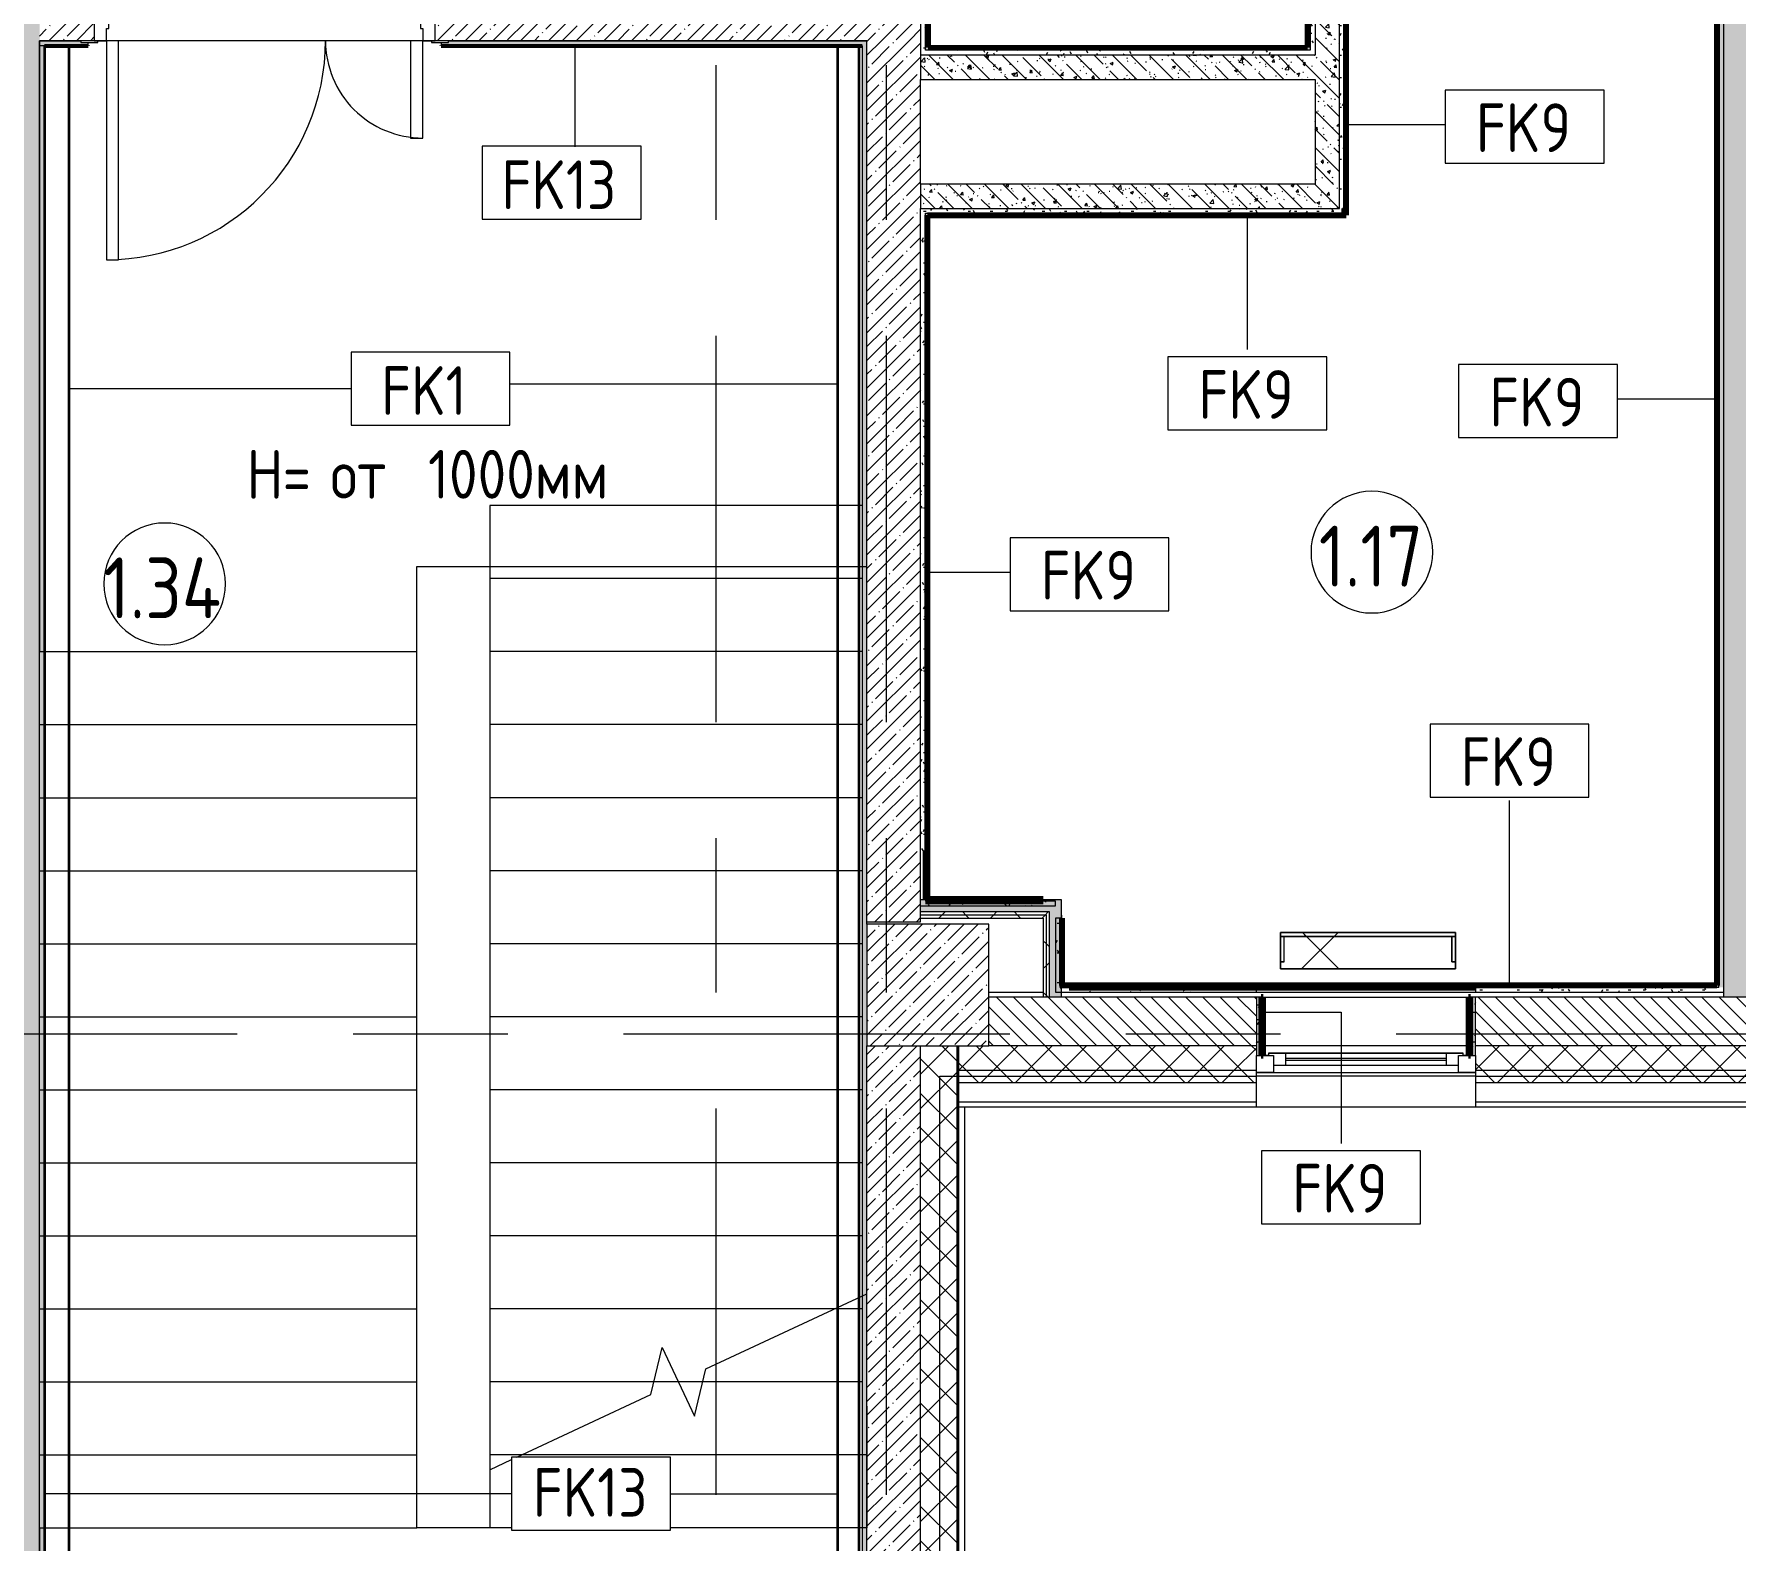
# Model space of a CAD drawing. Header units: millimetres. Extents: x 35144 to 233944, y -8553 to 29000.
# Drawn here: x 72057 to 79050, y 1516 to 7707 of the extents above; entities that cross this region are included whole.
import ezdxf

# ---------------------------------------------------------------- set-up
doc = ezdxf.new("R2010")
doc.units = ezdxf.units.MM
doc.linetypes.add('Осевая', pattern=[3175, 635, -476.25, 1587.5, -476.25])
for name, color, linetype, lineweight in [('A-AREA-IDEN', 7, 'Continuous', 9), ('A-DETL', 7, 'Continuous', 9), ('A-DETL-1', 7, 'Continuous', 35), ('A-DOOR', 7, 'Continuous', 9), ('A-DOOR-1', 7, 'Continuous', 13), ('A-DOOR-FRAM', 7, 'Continuous', 13), ('A-GLAZ', 7, 'Continuous', 9), ('A-GLAZ-1', 7, 'Continuous', 13), ('A-WALL', 7, 'Continuous', 9), ('A-WALL-IDEN', 7, 'Continuous', 9), ('I-WALL', 7, 'Continuous', 9), ('S-COLS', 7, 'Continuous', 9), ('S-STRS-1', 7, 'Continuous', 9), ('S-STRS-MBND', 7, 'Continuous', 9), ('Знаки', 7, 'Continuous', 9), ('Оси-2', 7, 'Осевая', 9)]:
    doc.layers.add(name, color=color, linetype=linetype, lineweight=lineweight)
for name, color, linetype, lineweight, true_color in [('A-WALL-1', 7, 'Continuous', 9, 0xc0c0c0), ('A-WALL-4', 7, 'Continuous', 9, 0x73b588), ('A-WALL-5', 5, 'Continuous', 9, 0x0000ff), ('G-ANNO-TEXT-1', 7, 'Continuous', 9, 0x3c3c3c), ('I-WALL-1', 7, 'Continuous', 9, 0x73b588), ('I-WALL-10', 7, 'Continuous', 50, 0x73b588), ('I-WALL-11', 5, 'Continuous', 53, 0x0000ff), ('I-WALL-24', 7, 'Continuous', 70, 0x3f92ba), ('I-WALL-4', 7, 'Continuous', 9, 0x3f92ba), ('I-WALL-6', 7, 'Continuous', 9, 0xc0c0c0), ('I-WALL-9', 7, 'Continuous', 80, 0x73b588), ('S-WALL-ANLY', 7, 'Continuous', 13, 0x008040), ('S-WALL-ANLY-1', 7, 'Continuous', 5, 0x008040), ('Знаки-1', 9, 'Continuous', 9, 0x808080), ('Знаки-11', 7, 'Continuous', 9, 0xf7f7f7), ('Знаки-12', 7, 'Continuous', 9, 0xdfdfdf), ('Знаки-13', 7, 'Continuous', 9, 0xfdfdfd)]:
    doc.layers.add(name, color=color, linetype=linetype, lineweight=lineweight, true_color=true_color)
doc.styles.add('GOST Common', font='GOST_Common.ttf', dxfattribs={"width": 0.9, "height": 200})
doc.styles.add('GOST Common_1', font='GOST_Common.ttf', dxfattribs={"width": 0.9, "height": 250})
pattern_1 = [(45, (0, 0), (-57.02463, 57.02463), []), (45, (57.025, 0), (-57.02463, 57.02463), [100.806, -20.161, 3.353, -16.808])]
pattern_2 = [(45, (0, 0), (-70.71068, 70.71068), []), (135, (0, 0), (-70.71068, -70.71068), [])]
pattern_3 = [(135, (0, 0), (-75.43415, -75.43415), [106.68, -17.78, 3.556, -17.78]), (135, (0, 75.39), (-75.43415, -75.43415), []), (50, (0, 0), (127.52922, -11.15758), [13.335, -146.685]), (355, (0, 0), (-24.66966, 133.74002), [10.668, -117.348]), (100.451, (10.63, -0.93), (102.85973, 122.58178), [11.333, -124.663]), (46.184, (0, 35.56), (189.75516, -29.43036), [20.002, -220.027]), (96.636, (15.81, 33.1), (166.1822, 173.1996), [17, -186.995]), (351.184, (0, 35.56), (166.18393, 173.19757), [16.002, -176.022]), (21, (17.78, 26.67), (106.13027, -71.58603), [13.335, -146.685]), (326, (17.78, 26.67), (43.26188, 128.93175), [10.668, -117.348]), (71.451, (26.62, 20.7), (149.39198, 57.34505), [11.333, -124.663]), (37.5, (0, 0), (2.162228, 59.188357), [3.353, -112.573, 3.353, -115.773, -117.793]), (37.5, (0, 0), (2.162228, 59.188357), [-235.052, 3.353, -114.44]), (7.5, (0, 0), (46.773857, 70.12615), [3.353, -64.567, 3.353, -109.906, -44.894]), (7.5, (0, 0), (46.773857, 70.12615), [-181.178, 3.353, -41.542]), (327.5, (-39.65, 0), (94.91367, -4.010093), [3.353, -41.097, 3.353, -135.331, -184.023]), (327.5, (-39.65, 0), (94.91367, -4.010093), [-183.134, 3.353, -180.67]), (317.5, (-57.43, 0), (103.69057, 17.79882), [3.353, -54.432, 3.353, -88.748, -130.683]), (317.5, (-57.43, 0), (103.69057, 17.79882), [-149.885, 3.353, -127.33])]
pattern_4 = [(0, (0, 0), (121.92, 30.48), [10.058, -81.382, 10.058, -81.382, -487.68]), (0, (0, 0), (121.92, 30.48), [-182.88, 10.058, -172.822, 10.058, -81.382, -213.36]), (0, (0, 0), (121.92, 30.48), [-457.2, 10.058, -50.902, 10.058, -142.342]), (120, (45.72, 15.24), (-87.356454, 90.345817), [10.058, -81.382, 10.058, -81.382, -487.68]), (120, (45.72, 15.24), (-87.356454, 90.345817), [-182.88, 10.058, -172.822, 10.058, -81.382, -213.36]), (120, (45.72, 15.24), (-87.356454, 90.345817), [-457.2, 10.058, -50.902, 10.058, -142.342]), (240, (60.96, 76.2), (-34.563546, -120.825817), [10.058, -81.382, 10.058, -81.382, -487.68]), (240, (60.96, 76.2), (-34.563546, -120.825817), [-182.88, 10.058, -172.822, 10.058, -81.382, -213.36]), (240, (60.96, 76.2), (-34.563546, -120.825817), [-457.2, 10.058, -50.902, 10.058, -142.342])]
pattern_5 = [(45, (0, 0), (-106.06602, 106.06602), []), (135, (0, 0), (-106.06602, -106.06602), [])]
pattern_6 = [(225, (78928.74, 3836), (353.5534, -353.5534), []), (315, (78928.74, 3836), (353.5534, 353.5534), [])]

# ---------------------------------------------------------------- blocks, each defined once
blk = doc.blocks.new('BSC_Колонна _Прямоугольная - 500х500-V11-План отделки стен 1 этажа в осях 17-23')
at = {"layer": 'S-COLS'}
h = blk.add_hatch(dxfattribs=at)
h.set_pattern_fill('FP_13', color=256, style=0, pattern_type=2)
h.set_pattern_definition([(45, (-75730, -3800), (-57.02463, 57.02463), []), (45, (-75672.975, -3800), (-57.02463, 57.02463), [100.806, -20.161, 3.353, -16.808])])
h.paths.add_polyline_path([(-250, -250), (250, -250), (250, 250), (-250, 250), (-250, -171.2)])
for p, q in [((250, 250), (-250, 250)), ((-250, 250), (-250, -250)), ((250, -250), (250, 250)), ((-250, -250), (250, -250))]:
    blk.add_line(p, q, dxfattribs=at)
blk = doc.blocks.new('110_Дверь_СКБ_2Ст - Д-1_л_Лестничная клетка EIS60 2-32142534-План отделки стен 1 этажа в осях 17-23')
at = {"layer": 'A-DOOR'}
for centre, radius, start, end in [((662.5, 110), 900, 90, 180), ((-637.5, 110), 400, 360, 90)]:
    blk.add_arc(centre, radius, start, end, dxfattribs=at)
at = {"layer": 'A-DOOR-1'}
for p, q in [((662.5, 1010), (612.5, 1010)), ((612.5, 1010), (612.5, 110)), ((662.5, 110), (662.5, 1010)), ((-637.5, 510), (-637.5, 110)), ((-587.5, 510), (-637.5, 510)), ((-587.5, 110), (-587.5, 510)), ((-637.5, 110), (-587.5, 110)), ((612.5, 110), (662.5, 110))]:
    blk.add_line(p, q, dxfattribs=at)
at = {"layer": 'A-DOOR-FRAM'}
for p, q in [((-672.5, 118), (-742.5, 118)), ((-742.5, 118), (-742.5, 110)), ((-742.5, 110), (-672.5, 110)), ((-637.5, 110), (-687.5, 110)), ((-687.5, 110), (-687.5, 30)), ((-672.5, 110), (-672.5, 118)), ((-637.5, 60), (-637.5, 110)), ((662.5, 110), (662.5, 60)), ((712.5, 110), (662.5, 110)), ((767.5, 118), (697.5, 118)), ((697.5, 118), (697.5, 110)), ((697.5, 110), (767.5, 110)), ((712.5, 30), (712.5, 110)), ((767.5, 110), (767.5, 118)), ((-687.5, 30), (-627.5, 30)), ((-672.5, 30), (-687.5, 30)), ((-687.5, 30), (-687.5, -110)), ((-672.5, -110), (-672.5, 30)), ((-627.5, 60), (-637.5, 60)), ((-627.5, 30), (-627.5, 60)), ((662.5, 60), (652.5, 60)), ((652.5, 60), (652.5, 30)), ((652.5, 30), (712.5, 30)), ((712.5, 30), (697.5, 30)), ((697.5, 30), (697.5, -110)), ((712.5, -110), (712.5, 30)), ((-672.5, -110), (-742.5, -110)), ((-742.5, -110), (-742.5, -118)), ((-742.5, -118), (-672.5, -118)), ((-687.5, -110), (-672.5, -110)), ((-672.5, -118), (-672.5, -110)), ((697.5, -110), (712.5, -110)), ((767.5, -110), (697.5, -110)), ((697.5, -110), (697.5, -118)), ((697.5, -118), (767.5, -118)), ((767.5, -118), (767.5, -110))]:
    blk.add_line(p, q, dxfattribs=at)
blk = doc.blocks.new('120_Окно_СКБ_1Ст - 120_Окно_СКБ_1Ст 900х2500_h_-19906774-План отделки стен 1 этажа в осях 17-23')
at = {"layer": 'A-GLAZ'}
for p, q in [((450, -5), (-450, -5)), ((-330, -55), (330, -55)), ((330, -65), (-330, -65)), ((-422, -75), (-400, -75)), ((400, -75), (422, -75))]:
    blk.add_line(p, q, dxfattribs=at)
at = {"layer": 'A-GLAZ-1'}
for p, q in [((-450, -75), (-450, -5)), ((-450, -5), (-380, -5)), ((-380, -5), (-380, -75)), ((380, -35), (-380, -35)), ((-380, -35), (-380, -75)), ((-330, -85), (-330, -35)), ((330, -85), (330, -35)), ((380, -75), (380, -5)), ((380, -5), (450, -5)), ((380, -75), (380, -35)), ((450, -5), (450, -75)), ((-380, -75), (-450, -75)), ((-380, -75), (-400, -75)), ((-400, -75), (-400, -85)), ((-400, -85), (400, -85)), ((400, -85), (-400, -85)), ((450, -75), (380, -75)), ((400, -75), (380, -75)), ((400, -85), (400, -75))]:
    blk.add_line(p, q, dxfattribs=at)
blk = doc.blocks.new('Экран радиатора - Зашивка радиатора_ с перфорацией М5-33244793-План отделки стен 1 этажа в осях 17-23')
at = {"layer": 'Знаки'}
h = blk.add_hatch(dxfattribs=at)
h.set_pattern_fill('FP_88', color=256, style=0, pattern_type=2)
h.set_pattern_definition(pattern_6)
h.paths.add_polyline_path([(1750, -29.9), (1030, -29.9), (1030, -179.9), (1750, -179.9)])
h = blk.add_hatch(dxfattribs=at)
h.set_pattern_fill('FP_88', color=256, style=0, pattern_type=2)
h.set_pattern_definition(pattern_6)
h.paths.add_polyline_path([(1750, -163.9), (1030, -163.9), (1030, -179.9), (1750, -179.9)])
at = {"layer": 'Знаки-1'}
for p, q in [((1750, -29.9), (1030, -29.9)), ((1030, -29.9), (1030, -179.9)), ((1750, -179.9), (1750, -29.9)), ((1030, -179.9), (1750, -179.9))]:
    blk.add_line(p, q, dxfattribs=at)
at = {"layer": 'Знаки-11'}
for p, q in [((1045.6, -59.9), (1030, -59.9)), ((1030, -59.9), (1030, -163.9)), ((1045.6, -59.9), (1045.6, -163.9)), ((1750, -59.9), (1734.4, -59.9)), ((1734.4, -59.9), (1734.4, -163.9)), ((1750, -59.9), (1750, -163.9)), ((1030, -163.9), (1030, -179.9)), ((1030, -179.9), (1750, -179.9)), ((1734.4, -163.9), (1045.6, -163.9)), ((1750, -163.9), (1750, -179.9))]:
    blk.add_line(p, q, dxfattribs=at)
at = {"layer": 'Знаки-12'}
for p, q in [((1030, -179.9), (1030, -29.9)), ((1030, -29.9), (1750, -29.9)), ((1030, -59.9), (1045.6, -59.9)), ((1030, -59.9), (1030, -163.9)), ((1045.6, -163.9), (1045.6, -59.9)), ((1734.4, -59.9), (1750, -59.9)), ((1734.4, -59.9), (1734.4, -163.9)), ((1750, -29.9), (1750, -179.9)), ((1750, -163.9), (1750, -59.9)), ((1045.6, -163.9), (1030, -163.9)), ((1030, -163.9), (1750, -163.9)), ((1030, -163.9), (1030, -179.9)), ((1750, -179.9), (1030, -179.9)), ((1750, -179.9), (1030, -179.9)), ((1750, -163.9), (1734.4, -163.9)), ((1750, -179.9), (1750, -163.9))]:
    blk.add_line(p, q, dxfattribs=at)
at = {"layer": 'Знаки-13'}
for p, q in [((1030, -163.9), (1045.6, -163.9)), ((1045.6, -163.9), (1030, -163.9)), ((1734.4, -163.9), (1750, -163.9)), ((1750, -163.9), (1734.4, -163.9))]:
    blk.add_line(p, q, dxfattribs=at)
blk = doc.blocks.new('М_стена_0001 - Типоразмер_без рамки-25382661-План отделки стен 1 этажа в осях 17-23')
at = {"layer": 'A-WALL-IDEN'}
for p, q in [((3.258, 1.523), (-3.273, 1.523)), ((-3.273, 1.523), (-3.273, -1.477)), ((3.258, -1.477), (3.258, 1.523)), ((-3.273, -1.477), (3.258, -1.477))]:
    blk.add_line(p, q, dxfattribs=at)
blk = doc.blocks.new('Марка_Помещения - Номер-25198446-План отделки стен 1 этажа в осях 17-23')
at = {"layer": 'A-AREA-IDEN'}
for start, end in [(360, 180), (180, 360)]:
    blk.add_arc((0, 0), 2.5, start, end, dxfattribs=at)

msp = doc.modelspace()

# ---------------------------------------------------------------- hatches: boundary and pattern name
at = {"layer": 'A-WALL'}
h = msp.add_hatch(dxfattribs=at)
h.set_pattern_fill('FP_22', color=256, style=0, pattern_type=2)
h.set_pattern_definition([(135, (0, 0), (-35.35534, -35.35534), [])])
h.paths.add_polyline_path([(80080.5, 3550), (80350, 3550), (80350, 3750), (80080.5, 3750), (80080.5, 3628.8)])
h.paths.add_polyline_path([(77080, 3550), (77080, 3750), (75980, 3750), (75980, 3550), (76868.5, 3550)])
h.paths.add_polyline_path([(81321.5, 3550), (82000, 3550), (82000, 3750), (80850, 3750), (80850, 3550)])
h.paths.add_polyline_path([(77980, 3550), (79180.5, 3550), (79180.5, 3750), (77980, 3750), (77980, 3628.8)])
h.paths.add_polyline_path([(84200, 3550), (84200, 3750), (84100, 3750), (84100, 3550)])
h = msp.add_hatch(dxfattribs=at)
h.set_pattern_fill('FP_17', color=256, style=0, pattern_type=2)
h.set_pattern_definition(pattern_2)
h.paths.add_polyline_path([(75700, -250), (75850, -250), (75850, 3550), (75700, 3550), (75700, -100)])
h = msp.add_hatch(dxfattribs=at)
h.set_pattern_fill('FP_17', color=256, style=0, pattern_type=2)
h.set_pattern_definition(pattern_2)
h.paths.add_polyline_path([(80850, 3450), (82000, 3450), (82000, 3550), (80080.5, 3550), (80080.5, 3450), (80350, 3450)])
h.paths.add_polyline_path([(75858, 3450), (77080, 3450), (77080, 3550), (75858, 3550)])
h.paths.add_polyline_path([(84800, 3450), (84800, 3550), (84100, 3550), (84100, 3450), (84700, 3450)])
h.paths.add_polyline_path([(77980, 3450), (79180.5, 3450), (79180.5, 3550), (77980, 3550)])
h = msp.add_hatch(dxfattribs=at)
h.set_pattern_fill('FP_17', color=256, style=0, pattern_type=2)
h.set_pattern_definition(pattern_2)
h.paths.add_polyline_path([(75858, 3400), (77080, 3400), (77080, 3450), (75858, 3450)])
h.paths.add_polyline_path([(84850, 3400), (84850, 3450), (84100, 3450), (84100, 3400), (84290.1, 3400)])
h.paths.add_polyline_path([(77980, 3400), (79180.5, 3400), (79180.5, 3450), (77980, 3450)])
h.paths.add_polyline_path([(81321.5, 3400), (82000, 3400), (82000, 3450), (80080.5, 3450), (80080.5, 3400)])
at = {"layer": 'I-WALL'}
h = msp.add_hatch(dxfattribs=at)
h.set_pattern_fill('FP_80', color=256, style=0, pattern_type=2)
h.set_pattern_definition(pattern_4)
h.paths.add_polyline_path([(75700, 7640.6), (75720, 7640.6), (75720, 9100), (75700, 9100), (75700, 8149.9)])
h = msp.add_hatch(dxfattribs=at)
h.set_pattern_fill('FP_20', color=256, style=0, pattern_type=2)
h.set_pattern_definition(pattern_3)
h.paths.add_polyline_path([(77420.9, 7090.6), (77420.9, 9100), (77320.9, 9100), (77320.9, 7090.6)])
h = msp.add_hatch(dxfattribs=at)
h.set_pattern_fill('FP_80', color=256, style=0, pattern_type=2)
h.set_pattern_definition(pattern_4)
h.paths.add_polyline_path([(77440.9, 6990.6), (77440.9, 9100), (77420.9, 9100), (77420.9, 6990.6)])
h = msp.add_hatch(dxfattribs=at)
h.set_pattern_fill('FP_20', color=256, style=0, pattern_type=2)
h.set_pattern_definition(pattern_3)
h.paths.add_polyline_path([(79100.5, 3750), (79100.5, 9100), (79000.5, 9100), (79000.5, 3750)])
h = msp.add_hatch(dxfattribs=at)
h.set_pattern_fill('FP_80', color=256, style=0, pattern_type=2)
h.set_pattern_definition(pattern_4)
h.paths.add_polyline_path([(77320.9, 7620.6), (77320.9, 9080), (77300.9, 9080), (77300.9, 7620.6)])
h = msp.add_hatch(dxfattribs=at)
h.set_pattern_fill('FP_80', color=256, style=0, pattern_type=2)
h.set_pattern_definition(pattern_4)
h.paths.add_polyline_path([(79000.5, 3790), (79000.5, 9080), (78980.5, 9080), (78980.5, 3790)])
h = msp.add_hatch(dxfattribs=at)
h.set_pattern_fill('FP_1', color=256, style=0, pattern_type=2)
h.set_pattern_definition(pattern_1)
h.paths.add_polyline_path([(72080, -100), (72080, 7900), (71860, 7900), (71860, -100)])
h = msp.add_hatch(dxfattribs=at)
h.set_pattern_fill('FP_1', color=256, style=0, pattern_type=2)
h.set_pattern_definition(pattern_1)
h.paths.add_polyline_path([(75480, 7680), (75700, 7680), (75700, 7900), (73705, 7900), (73705, 7680), (75384.2, 7680)])
h.paths.add_polyline_path([(72080, 7680), (72305, 7680), (72305, 7900), (72080, 7900), (72080, 7730)])
h = msp.add_hatch(dxfattribs=at)
h.set_pattern_fill('FP_80', color=256, style=0, pattern_type=2)
h.set_pattern_definition(pattern_4)
h.paths.add_polyline_path([(75384.2, 7660), (75460, 7660), (75460, 7680), (73760, 7679.7), (73760, 7672), (73730, 7672), (73730, 7660), (73899.9, 7660)])
h.paths.add_polyline_path([(72280, 7660), (72280, 7672), (72250, 7672), (72250, 7680), (72080, 7680), (72080, 7660), (72250, 7660)])
h = msp.add_hatch(dxfattribs=at)
h.set_pattern_fill('FP_80', color=256, style=0, pattern_type=2)
h.set_pattern_definition(pattern_4)
h.paths.add_polyline_path([(72080, 120), (72100, 120), (72100, 7660), (72080, 7660), (72080, 238)])
h = msp.add_hatch(dxfattribs=at)
h.set_pattern_fill('FP_80', color=256, style=0, pattern_type=2)
h.set_pattern_definition(pattern_4)
h.paths.add_polyline_path([(75480, 140), (75480, 7680), (75460, 7680), (75460, 140)])
h = msp.add_hatch(dxfattribs=at)
h.set_pattern_fill('FP_1', color=256, style=0, pattern_type=2)
h.set_pattern_definition(pattern_1)
h.paths.add_polyline_path([(75480, 4060), (75700, 4060), (75700, 7680), (75480, 7680), (75480, 4193.9)])
h = msp.add_hatch(dxfattribs=at)
h.set_pattern_fill('FP_80', color=256, style=0, pattern_type=2)
h.set_pattern_definition(pattern_4)
h.paths.add_polyline_path([(76868.5, 7620.6), (77300.9, 7620.6), (77300.9, 7640.6), (75700, 7640.6), (75700, 7620.6)])
h = msp.add_hatch(dxfattribs=at)
h.set_pattern_fill('FP_20', color=256, style=0, pattern_type=2)
h.set_pattern_definition(pattern_3)
h.paths.add_polyline_path([(75700, 7520.6), (77320.9, 7520.6), (77320.9, 7620.6), (75700, 7620.6)])
h = msp.add_hatch(dxfattribs=at)
h.set_pattern_fill('FP_20', color=256, style=0, pattern_type=2)
h.set_pattern_definition(pattern_3)
h.paths.add_polyline_path([(77420.9, 6990.6), (77420.9, 7090.6), (75700, 7090.6), (75700, 6990.6), (76868.5, 6990.6)])
h = msp.add_hatch(dxfattribs=at)
h.set_pattern_fill('FP_80', color=256, style=0, pattern_type=2)
h.set_pattern_definition(pattern_4)
h.paths.add_polyline_path([(75720, 4145), (75720, 6990.6), (75700, 6990.6), (75700, 4145)])
h = msp.add_hatch(dxfattribs=at)
h.set_pattern_fill('FP_80', color=256, style=0, pattern_type=2)
h.set_pattern_definition(pattern_4)
h.paths.add_polyline_path([(75728, 6970.6), (77440.9, 6970.6), (77440.9, 6990.6), (75720, 6990.6), (75720, 6970.6)])
for points in [[(75700, 4100), (76279.4, 4100), (76279.4, 4150), (75700, 4150), (75700, 4125)], [(76229.4, 3750), (76279.4, 3750), (76279.4, 4100), (76229.4, 4100), (76229.4, 3911.4)]]:
    msp.add_hatch(color=256, dxfattribs=at).paths.add_polyline_path(points)
h = msp.add_hatch(dxfattribs=at)
h.set_pattern_fill('FP_80', color=256, style=0, pattern_type=2)
h.set_pattern_definition(pattern_4)
h.paths.add_polyline_path([(76126.3, 4125), (76254.4, 4125), (76254.4, 4145), (75700, 4145), (75700, 4125)])
h = msp.add_hatch(dxfattribs=at)
h.set_pattern_fill('FP_81', color=256, style=0, pattern_type=2)
h.set_pattern_definition(pattern_5)
h.paths.add_polyline_path([(76229.4, 4087.5), (76229.4, 4100), (75700, 4100), (75700, 4087.5), (76216.9, 4087.5)])
h = msp.add_hatch(dxfattribs=at)
h.set_pattern_fill('FP_81', color=256, style=0, pattern_type=2)
h.set_pattern_definition(pattern_5)
h.paths.add_polyline_path([(76216.9, 4075), (76216.9, 4087.5), (75700, 4087.5), (75700, 4075), (76204.4, 4075)])
h = msp.add_hatch(dxfattribs=at)
h.set_pattern_fill('FP_81', color=256, style=0, pattern_type=2)
h.set_pattern_definition(pattern_5)
h.paths.add_polyline_path([(76216.9, 3750), (76216.9, 4075), (76204.4, 4075), (76204.4, 3750)])
h = msp.add_hatch(dxfattribs=at)
h.set_pattern_fill('FP_81', color=256, style=0, pattern_type=2)
h.set_pattern_definition(pattern_5)
h.paths.add_polyline_path([(76216.9, 3750), (76229.4, 3750), (76229.4, 4087.5), (76216.9, 4087.5), (76216.9, 3911.4)])
h = msp.add_hatch(dxfattribs=at)
h.set_pattern_fill('FP_80', color=256, style=0, pattern_type=2)
h.set_pattern_definition(pattern_4)
h.paths.add_polyline_path([(76254.4, 3790), (76274.4, 3790), (76274.4, 4075), (76254.4, 4075), (76254.4, 3911.4)])
h = msp.add_hatch(dxfattribs=at)
h.set_pattern_fill('FP_80', color=256, style=0, pattern_type=2)
h.set_pattern_definition(pattern_4)
h.paths.add_polyline_path([(76868.5, 3770), (77080, 3770), (77080, 3790), (76254.4, 3790), (76254.4, 3770), (76497.4, 3770)])
h.paths.add_polyline_path([(79000.5, 3770), (79000.5, 3790), (77980, 3790), (77980, 3770), (78352.8, 3770)])
h = msp.add_hatch(dxfattribs=at)
h.set_pattern_fill('FP_80', color=256, style=0, pattern_type=2)
h.set_pattern_definition(pattern_4)
h.paths.add_polyline_path([(77080, 3510), (77100, 3510), (77100, 3750), (77080, 3750), (77080, 3628.8)])
h = msp.add_hatch(dxfattribs=at)
h.set_pattern_fill('FP_80', color=256, style=0, pattern_type=2)
h.set_pattern_definition(pattern_4)
h.paths.add_polyline_path([(77960, 3510), (77980, 3510), (77980, 3750), (77960, 3750), (77960, 3628.8)])
h = msp.add_hatch(dxfattribs=at)
h.set_pattern_fill('FP_1', color=256, style=0, pattern_type=2)
h.set_pattern_definition(pattern_1)
h.paths.add_polyline_path([(75480, -100), (75700, -100), (75700, 3550), (75480, 3550), (75480, 120)])
at = {"layer": 'I-WALL-1'}
for points in [[(77440.9, 6970.6), (77448.9, 6970.6), (77448.9, 9072), (77440.9, 9072), (77440.9, 6990.6)], [(78972.5, 3790), (78980.5, 3790), (78980.5, 9072), (78972.5, 9072), (78972.5, 3798)], [(75720, 4150), (75728, 4150), (75728, 6970.6), (75720, 6970.6), (75720, 4153)], [(77448.9, 6962.6), (77448.9, 6970.6), (75728, 6970.6), (75728, 6962.6), (76868.5, 6962.6)], [(76204.4, 4145), (76204.4, 4153), (75720, 4153), (75720, 4145), (76126.3, 4145)], [(76274.4, 3798), (76282.4, 3798), (76282.4, 4075), (76274.4, 4075), (76274.4, 3810.9)], [(78972.5, 3790), (78972.5, 3798), (76279.4, 3798), (76279.4, 3790), (78352.8, 3790)], [(77100, 3510), (77108, 3510), (77108, 3750), (77100, 3750), (77100, 3628.8)], [(77952, 3510), (77960, 3510), (77960, 3750), (77952, 3750), (77952, 3628.8)]]:
    msp.add_hatch(color=256, dxfattribs=at).paths.add_polyline_path(points)
at = {"layer": 'I-WALL-4'}
for points in [[(75720, 7651.6), (75731, 7651.6), (75731, 9080), (75720, 9080), (75720, 8149.9)], [(77289.9, 7640.6), (77300.9, 7640.6), (77300.9, 9080), (77289.9, 9080), (77289.9, 7651.6)], [(77289.9, 7640.6), (77289.9, 7651.6), (75720, 7651.6), (75720, 7640.6), (76868.5, 7640.6)]]:
    msp.add_hatch(color=256, dxfattribs=at).paths.add_polyline_path(points)

# ---------------------------------------------------------------- linework, layer by layer
at = {"layer": 'A-DETL'}
for p, q in [((74281, 7243.9), (74281, 7660)), ((74552, 7246.2), (73898.9, 7246.2)), ((73898.9, 7246.2), (73898.9, 6946.2)), ((74552, 6946.2), (74552, 7246.2)), ((73898.9, 6946.2), (74552, 6946.2)), ((74013.1, 6400), (73360, 6400)), ((73360, 6400), (73360, 6100)), ((74013.1, 6100), (74013.1, 6400)), ((73360, 6250), (72200, 6250)), ((74013.1, 6270), (75360, 6270)), ((73360, 6100), (74013.1, 6100)), ((74672.5, 1860), (74019.3, 1860)), ((74019.3, 1860), (74019.3, 1560)), ((74672.5, 1560), (74672.5, 1860)), ((74019.3, 1710), (72100, 1710)), ((74672.5, 1710), (75016.4, 1710)), ((75016.4, 1710), (75360, 1710)), ((74019.3, 1560), (74672.5, 1560))]:
    msp.add_line(p, q, dxfattribs=at)
at = {"layer": 'A-DETL-1'}
for p, q in [((72100, 7660), (72100, 145.5)), ((72200, 7659), (72200, 151)), ((75360, 535), (75360, 7659)), ((75447.5, 569), (75447.5, 7649))]:
    msp.add_line(p, q, dxfattribs=at)
at = {"layer": 'A-WALL'}
for p, q in [((77440.9, 6990.6), (77440.9, 9080)), ((72080, 7660), (72280, 7660)), ((73730, 7660), (75460, 7660)), ((75700, 7620.6), (75700, 7520.6)), ((75700, 7090.6), (75700, 6990.6)), ((75720, 4352.8), (75720, 6970.6)), ((75720, 6970.6), (75728, 6970.6)), ((75700, 4075), (75700, 4352.8)), ((76229.4, 4100), (75700, 4100)), ((76216.9, 4087.5), (75700, 4087.5)), ((76216.9, 3750), (76216.9, 4087.5)), ((76229.4, 3750), (76229.4, 4100)), ((76279.4, 4075), (76254.4, 4075)), ((76274.4, 3798), (76274.4, 4075)), ((76310.1, 3790), (76279.4, 3790)), ((78980.5, 3790), (78972.5, 3790)), ((75700, -100), (75700, 3550)), ((75850, -250), (75850, 3550)), ((75853, -253), (75853, 3550)), ((77080, 3550), (75980, 3550)), ((79180.5, 3550), (77980, 3550)), ((75858, 3450), (77080, 3450)), ((77980, 3450), (79180.5, 3450)), ((75858, 3400), (77080, 3400)), ((77980, 3400), (79180.5, 3400)), ((75858, 3320), (77080, 3320)), ((77980, 3320), (79180.5, 3320))]:
    msp.add_line(p, q, dxfattribs=at)
at = {"layer": 'A-WALL-1'}
for p, q in [((77080, 3750), (75980, 3750)), ((77108, 3750), (77952, 3750)), ((79180.5, 3750), (77980, 3750)), ((75858, -258), (75858, 3550)), ((77080, 3300), (77080, 3510)), ((77980, 3510), (77980, 3300)), ((75858, 3300), (84950, 3300)), ((75880, 3300), (75880, -280))]:
    msp.add_line(p, q, dxfattribs=at)
at = {"layer": 'A-WALL-4'}
for p, q in [((78980.5, 3790), (78980.5, 9072)), ((77440.9, 6970.6), (75728, 6970.6)), ((75720, 4150), (75720, 4145)), ((75720, 4150), (75728, 4150)), ((76279.4, 3798), (76279.4, 3790)), ((77980, 3790), (78972.5, 3790))]:
    msp.add_line(p, q, dxfattribs=at)
at = {"layer": 'A-WALL-5'}
for p, q in [((72100, 7660), (72100, 7659)), ((75460, 7659), (75460, 7660))]:
    msp.add_line(p, q, dxfattribs=at)
at = {"layer": 'A-WALL-IDEN'}
for p, q in [((77444.9, 7334.9), (77855.8, 7334.9)), ((77042.2, 6966.6), (77042.2, 6410.8)), ((78976.5, 6207.2), (78564, 6207.2)), ((75724, 5496), (76067.8, 5496)), ((78119.9, 3794), (78119.9, 4558)), ((77115.2, 3687.9), (77427.7, 3687.9)), ((77427.7, 3687.9), (77427.7, 3149.3))]:
    msp.add_line(p, q, dxfattribs=at)
at = {"layer": 'I-WALL-10'}
msp.add_line((75720, 4153), (75720, 4150), dxfattribs=at)
at = {"layer": 'I-WALL-11'}
for p, q in [((72100, 7659), (72280, 7659)), ((72280, 7659), (72280, 7660)), ((73730, 7660), (73730, 7659)), ((73730, 7659), (75460, 7659))]:
    msp.add_line(p, q, dxfattribs=at)
at = {"layer": 'I-WALL-24'}
for p, q in [((75731, 9080), (75731, 7651.6)), ((77289.9, 7651.6), (77289.9, 9069)), ((75731, 7651.6), (77289.9, 7651.6))]:
    msp.add_line(p, q, dxfattribs=at)
at = {"layer": 'I-WALL-6'}
for p, q in [((75700, 9100), (75700, 7620.6)), ((77320.9, 9100), (77320.9, 7620.6)), ((77420.9, 6990.6), (77420.9, 9100)), ((79000.5, 3750), (79000.5, 9100)), ((75720, 7640.6), (75720, 9080)), ((77300.9, 9080), (77300.9, 7640.6)), ((72080, 120), (72080, 7680)), ((72080, 7680), (72250, 7680)), ((72100, 140), (72100, 7659)), ((72280, 7660), (72280, 7672)), ((73730, 7672), (73730, 7660)), ((73760, 7680), (75480, 7680)), ((75460, 7659), (75460, 140)), ((75480, 4050), (75480, 7680)), ((77300.9, 7640.6), (75720, 7640.6)), ((77320.9, 7620.6), (75700, 7620.6)), ((75700, 7090.6), (75700, 7520.6)), ((75700, 7520.6), (77320.9, 7520.6)), ((77320.9, 7520.6), (77320.9, 7090.6)), ((77320.9, 7090.6), (75700, 7090.6)), ((75700, 4352.8), (75700, 6990.6)), ((75700, 6990.6), (77420.9, 6990.6)), ((75720, 4150), (75700, 4150)), ((76279.4, 4150), (75728, 4150)), ((76254.4, 4145), (76204.4, 4145)), ((76254.4, 4125), (76254.4, 4145)), ((76279.4, 3798), (76279.4, 4150)), ((75480, 4060), (75700, 4060)), ((75700, 4125), (76254.4, 4125)), ((75700, 4060), (75700, 4075)), ((75700, 4075), (76204.4, 4075)), ((76204.4, 4075), (76204.4, 3750)), ((76254.4, 4075), (76254.4, 3770)), ((76274.4, 3790), (76274.4, 3798)), ((76279.4, 3790), (76274.4, 3790)), ((76279.4, 3750), (76279.4, 3790)), ((77080, 3770), (77080, 3790)), ((77980, 3790), (77980, 3770)), ((75980, 3770), (76204.4, 3770)), ((76254.4, 3770), (79000.5, 3770)), ((77080, 3750), (77080, 3510)), ((77100, 3750), (77080, 3750)), ((77980, 3750), (77960, 3750)), ((77980, 3510), (77980, 3750)), ((75480, 120), (75480, 3550)), ((77080, 3510), (77100, 3510)), ((77952, 3550), (77108, 3550)), ((77960, 3510), (77980, 3510))]:
    msp.add_line(p, q, dxfattribs=at)
at = {"layer": 'I-WALL-9'}
for p, q in [((77448.9, 6962.6), (77448.9, 9072)), ((78972.5, 9072), (78972.5, 3798)), ((75728, 4150), (75728, 6962.6)), ((75728, 6962.6), (77448.9, 6962.6)), ((77440.9, 6990.6), (77440.9, 6970.6)), ((75720, 4352.8), (75720, 4153)), ((76204.4, 4153), (75720, 4153)), ((75720, 4145), (76204.4, 4145)), ((76204.4, 4145), (76204.4, 4153)), ((76282.4, 4075), (76279.4, 4075)), ((76282.4, 3798), (76282.4, 4075)), ((76274.4, 3798), (76279.4, 3798)), ((78972.5, 3798), (76282.4, 3798)), ((76310.1, 3790), (77980, 3790)), ((77100, 3750), (77100, 3510)), ((77108, 3750), (77100, 3750)), ((77108, 3510), (77108, 3750)), ((77952, 3750), (77952, 3510)), ((77960, 3750), (77952, 3750)), ((77960, 3510), (77960, 3750)), ((77100, 3510), (77108, 3510)), ((77952, 3510), (77960, 3510))]:
    msp.add_line(p, q, dxfattribs=at)
at = {"layer": 'S-STRS-1'}
for p, q in [((75460, 5769.7), (73930, 5769.7)), ((73930, 5769.7), (73930, 5469.7)), ((75460, 5769.7), (73930, 5769.7)), ((73930, 5469.7), (73930, 5169.7)), ((75460, 5469.7), (73930, 5469.7)), ((75460, 5469.7), (73930, 5469.7)), ((73930, 5169.7), (73930, 4869.7)), ((75460, 5169.7), (73930, 5169.7)), ((75460, 5169.7), (73930, 5169.7)), ((73930, 4869.7), (73930, 4569.7)), ((75460, 4869.7), (73930, 4869.7)), ((75460, 4869.7), (73930, 4869.7)), ((73930, 4569.7), (73930, 4269.7)), ((75460, 4569.7), (73930, 4569.7)), ((75460, 4569.7), (73930, 4569.7)), ((73930, 4269.7), (73930, 3969.7)), ((75460, 4269.7), (73930, 4269.7)), ((75460, 4269.7), (73930, 4269.7)), ((73930, 3969.7), (73930, 3669.7)), ((75460, 3969.7), (73930, 3969.7)), ((75460, 3969.7), (73930, 3969.7)), ((73930, 3669.7), (73930, 3369.7)), ((75460, 3669.7), (73930, 3669.7)), ((75460, 3669.7), (73930, 3669.7)), ((73930, 3369.7), (73930, 3069.7)), ((75460, 3369.7), (73930, 3369.7)), ((75460, 3369.7), (73930, 3369.7)), ((73930, 3069.7), (73930, 2769.7)), ((75460, 3069.7), (73930, 3069.7)), ((75460, 3069.7), (73930, 3069.7)), ((73930, 2769.7), (73930, 2469.7)), ((75460, 2769.7), (73930, 2769.7)), ((75460, 2769.7), (73930, 2769.7)), ((73930, 2469.7), (73930, 2169.7)), ((75348.4, 2469.7), (73930, 2469.7)), ((75348.4, 2469.7), (73930, 2469.7)), ((73930, 2169.7), (73930, 1869.7)), ((74604.6, 2169.7), (73930, 2169.7)), ((74604.6, 2169.7), (73930, 2169.7)), ((74805.4, 2169.7), (74705, 2169.7)), ((74805.4, 2169.7), (74705, 2169.7)), ((73930, 1869.7), (73930, 1808.3)), ((74061.6, 1869.7), (73930, 1869.7)), ((74061.6, 1869.7), (73930, 1869.7))]:
    msp.add_line(p, q, dxfattribs=at)
at = {"layer": 'S-STRS-MBND'}
for p, q in [((72080, 7680), (72080, 5169.7)), ((75480, 7680), (72080, 7680)), ((75480, 5520), (75480, 7680)), ((73630, 5520), (75480, 5520)), ((73630, 5169.7), (73630, 5520)), ((72080, 5169.7), (73630, 5169.7)), ((72080, 1569.7), (72080, 5169.7)), ((72080, 5169.7), (73630, 5169.7)), ((73630, 1569.7), (73630, 5169.7)), ((72080, 4869.7), (73630, 4869.7)), ((72080, 4869.7), (73630, 4869.7)), ((72080, 4569.7), (73630, 4569.7)), ((72080, 4569.7), (73630, 4569.7)), ((72080, 4269.7), (73630, 4269.7)), ((72080, 4269.7), (73630, 4269.7)), ((72080, 3969.7), (73630, 3969.7)), ((72080, 3969.7), (73630, 3969.7)), ((72080, 3669.7), (73630, 3669.7)), ((72080, 3669.7), (73630, 3669.7)), ((72080, 3369.7), (73630, 3369.7)), ((72080, 3369.7), (73630, 3369.7)), ((72080, 3069.7), (73630, 3069.7)), ((72080, 3069.7), (73630, 3069.7)), ((72080, 2769.7), (73630, 2769.7)), ((72080, 2769.7), (73630, 2769.7)), ((74818.3, 2222.5), (75480, 2531.1)), ((72080, 2469.7), (73630, 2469.7)), ((72080, 2469.7), (73630, 2469.7)), ((75460, 2469.7), (75348.4, 2469.7)), ((75460, 2469.7), (75348.4, 2469.7)), ((74591.7, 2116.9), (74639, 2311.3)), ((74639, 2311.3), (74771, 2028.1)), ((72080, 2169.7), (73630, 2169.7)), ((72080, 2169.7), (73630, 2169.7)), ((74705, 2169.7), (74604.6, 2169.7)), ((74705, 2169.7), (74604.6, 2169.7)), ((74771, 2028.1), (74818.3, 2222.5)), ((75460, 2169.7), (74805.4, 2169.7)), ((75460, 2169.7), (74805.4, 2169.7)), ((74040.8, 1860), (74591.7, 2116.9)), ((75480, 2069.7), (75480, 1569.7)), ((72080, 1869.7), (73630, 1869.7)), ((72080, 1869.7), (73630, 1869.7)), ((73930, 1808.3), (74019.3, 1850)), ((75480, 1869.7), (74061.6, 1869.7)), ((75480, 1869.7), (74061.6, 1869.7)), ((73930, 1808.3), (73930, 1569.7)), ((72080, 1569.7), (72080, 69.7)), ((72080, 1569.7), (73630, 1569.7)), ((72080, 1569.7), (73630, 1569.7)), ((73930, 1569.7), (73630, 1569.7)), ((74019.3, 1569.7), (73930, 1569.7)), ((74019.3, 1569.7), (73930, 1569.7)), ((75480, 1569.7), (74672.5, 1569.7)), ((75480, 1569.7), (74672.5, 1569.7)), ((75480, 69.7), (75480, 1569.7))]:
    msp.add_line(p, q, dxfattribs=at)
at = {"layer": 'S-WALL-ANLY'}
msp.add_line((77980, 3425), (77080, 3425), dxfattribs=at)
at = {"layer": 'S-WALL-ANLY-1'}
for p, q in [((75779, 3425), (77080, 3425)), ((75779, -179), (75779, 3425)), ((77980, 3425), (79180.5, 3425))]:
    msp.add_line(p, q, dxfattribs=at)
at = {"layer": 'Оси-2'}
for p, q in [((75560, 593.7), (75560, 25078.1)), ((74860, 593.7), (74860, 24898.1)), ((38443.7, 3600), (82200, 3600))]:
    msp.add_line(p, q, dxfattribs=at)

# ---------------------------------------------------------------- block references
at = {"layer": 'A-AREA-IDEN', "xscale": 99.99999999999993, "yscale": 99.99999999999993, "zscale": 99.99999999999993}
for p in [(77554.4, 5578.5), (72594, 5448.2)]:
    msp.add_blockref('Марка_Помещения - Номер-25198446-План отделки стен 1 этажа в осях 17-23', p, dxfattribs=at)
at = {"layer": 'A-DOOR', "rotation": 180}
msp.add_blockref('110_Дверь_СКБ_2Ст - Д-1_л_Лестничная клетка EIS60 2-32142534-План отделки стен 1 этажа в осях 17-23', (73017.5, 7790), dxfattribs=at)
at = {"layer": 'A-GLAZ', "rotation": 180}
msp.add_blockref('120_Окно_СКБ_1Ст - 120_Окно_СКБ_1Ст 900х2500_h_-19906774-План отделки стен 1 этажа в осях 17-23', (77530, 3435), dxfattribs=at)
at = {"layer": 'A-WALL-IDEN', "xscale": 99.99999999999993, "yscale": 99.99999999999993, "zscale": 99.99999999999993}
for p in [(78183.2, 7324.4), (77043, 6228.3), (78238.2, 6196.7), (76395.1, 5485.5), (78120.7, 4719.6), (77428.5, 2966.8)]:
    msp.add_blockref('М_стена_0001 - Типоразмер_без рамки-25382661-План отделки стен 1 этажа в осях 17-23', p, dxfattribs=at)
at = {"layer": 'S-COLS'}
msp.add_blockref('BSC_Колонна _Прямоугольная - 500х500-V11-План отделки стен 1 этажа в осях 17-23', (75730, 3800), dxfattribs=at)
at = {"layer": 'Знаки-11', "rotation": 180}
msp.add_blockref('Экран радиатора - Зашивка радиатора_ с перфорацией М5-33244793-План отделки стен 1 этажа в осях 17-23', (78928.7, 3836), dxfattribs=at)

# ---------------------------------------------------------------- texts
at = {"layer": 'A-AREA-IDEN', "char_height": 250, "attachment_point": 1, "style": 'GOST Common_1'}
for s, insert, width in [('1.17', (77336.4, 5687), 548.354), ('1.34', (72343.2, 5556.7), 627.721)]:
    msp.add_mtext(s, dxfattribs=dict(at, insert=insert, width=width))
at = {"layer": 'A-WALL-IDEN', "char_height": 200, "width": 497.848, "attachment_point": 1, "style": 'GOST Common'}
for insert in [(77982.2, 7422.4), (76842, 6326.4), (78037.3, 6294.8), (76194.2, 5583.6), (77919.7, 4817.6), (77227.6, 3064.8)]:
    msp.add_mtext('FK9', dxfattribs=dict(at, insert=insert))
at = {"layer": 'G-ANNO-TEXT-1', "char_height": 200, "attachment_point": 1, "style": 'GOST Common'}
for s, insert, width in [('FK13', (73978, 7188), 598.861), ('FK1', (73483.7, 6342.3), 447.342), ('\\fGOST Common|b0|i0|c204|p34|;\\W.9;Н', (72930.1, 5998.4), 180.38), (' 1000', (73567.1, 5998.4), 663.797), ('= ', (73078.9, 5998.4), 238.101), ('от', (73275.4, 5998.4), 353.544), ('мм', (74114.7, 5998.4), 360.759), ('FK13', (74106.6, 1815.3), 598.861)]:
    msp.add_mtext(s, dxfattribs=dict(at, insert=insert, width=width))

doc.saveas('drawing.dxf')
